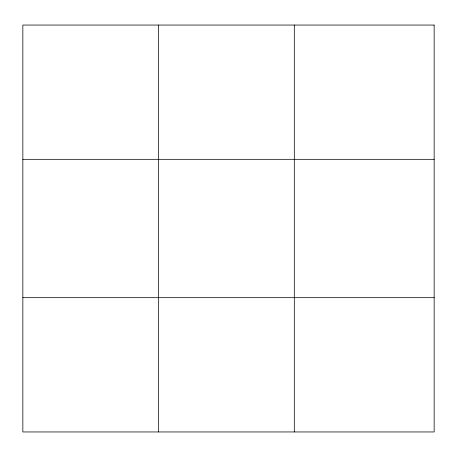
<?xml version="1.0" encoding="UTF-8"?>
<svg xmlns="http://www.w3.org/2000/svg" width="457" height="457" viewBox="0 0 457 457"><rect width="100%" height="100%" fill="white"/><g stroke="black" fill="none" stroke-linecap="round" stroke-linejoin="round"><path stroke-width="0.69" d="M158.579 431.951L158.579 25.049M294.308 431.951L294.308 25.049M22.85 159.327L434.15 159.327M22.85 297.673L434.15 297.673M434.15 25.049L434.15 431.951L22.85 431.951L22.85 25.049L434.15 25.049"/></g></svg>
